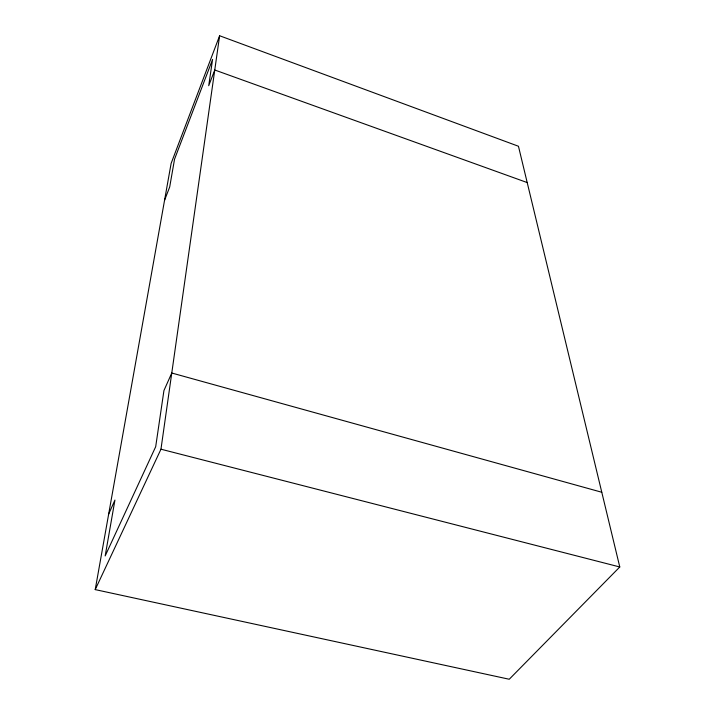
<?xml version="1.0" encoding="UTF-8"?>
<svg xmlns="http://www.w3.org/2000/svg" width="715" height="715" viewBox="0 0 715 715"><rect width="100%" height="100%" fill="white"/><g stroke="black" fill="none" stroke-linecap="round" stroke-linejoin="round"><path stroke-width="1.07" d="M95.22 589.607L160.964 449.199L219.621 35.75L518.455 146.253L619.78 566.977L509.241 679.25L95.22 589.607L171.117 163.44L219.621 35.75M164.548 200.316L169.696 186.972L174.549 159.186L212.578 59.434L208.717 85.702L214.768 70.007L527.196 182.566M108.671 514.067L114.936 500.071L105.168 555.948L155.691 446.705L163.941 390.533L171.779 373.016L601.78 492.251M160.964 449.199L619.78 566.977"/></g></svg>
